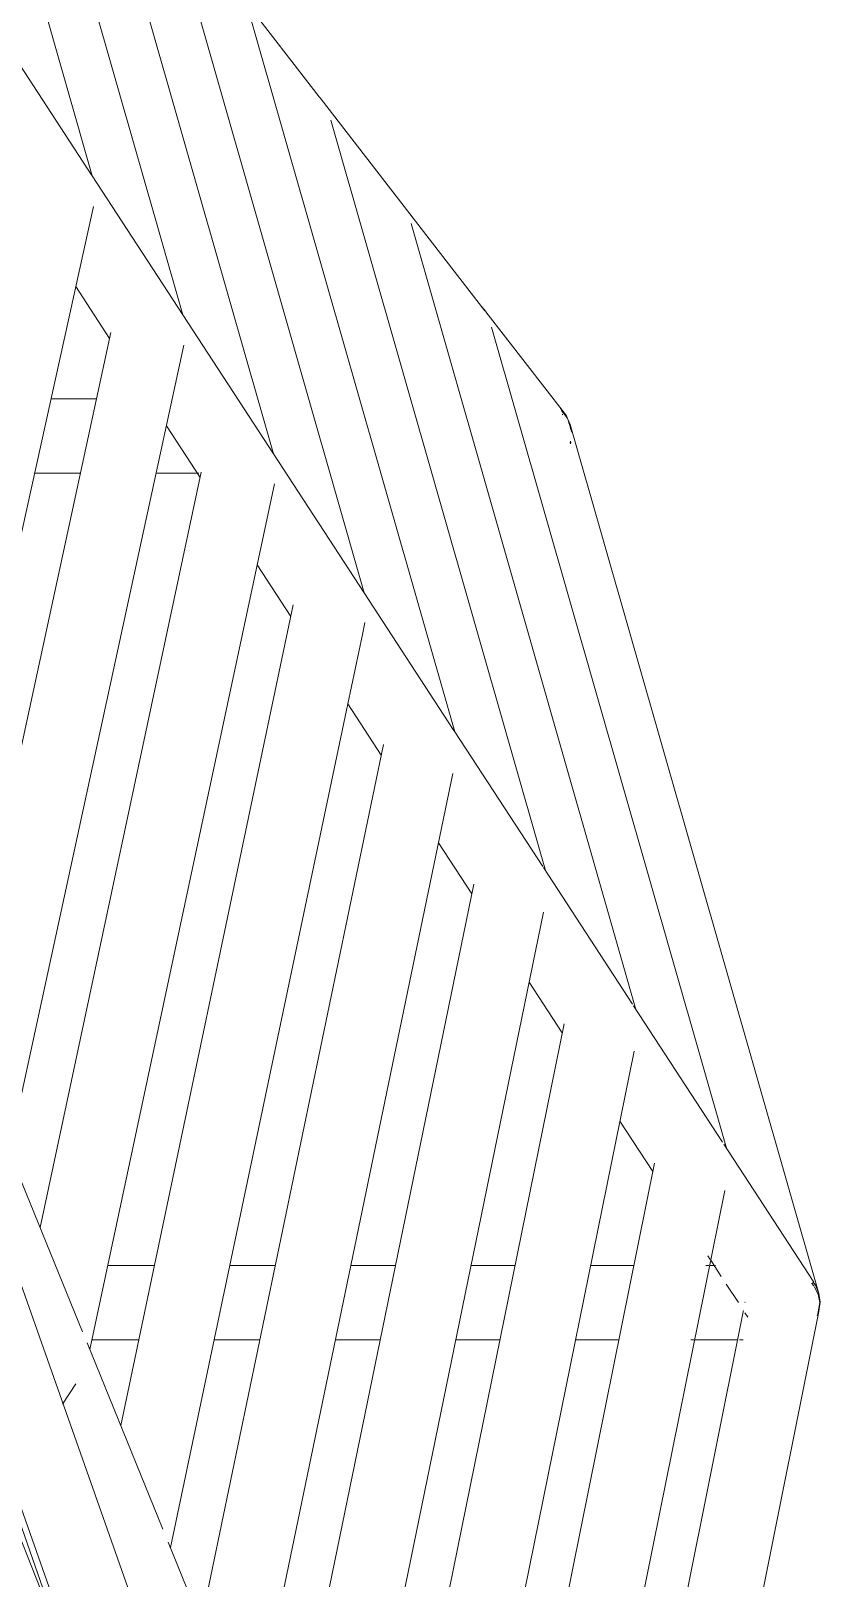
# Model space of a CAD drawing. Header units: millimetres. Extents: x 886808 to 1650903, y -1008069 to 230892.
# Drawn here: x 1050668 to 1050986, y -408578 to -407954 of the extents above; entities that cross this region are included whole.
import ezdxf

# ---------------------------------------------------------------- set-up
doc = ezdxf.new("R2010")
doc.units = ezdxf.units.MM
doc.layers.get('0').update_dxf_attribs({"lineweight": 0})
doc.layers.add('A_Dim', color=8, linetype='Continuous', lineweight=5)

# ---------------------------------------------------------------- blocks, each defined once
blk = doc.blocks.new('A$C14C457CE')
for p, q in [((10021.33, 1470.05), (9953.85, 1705.92)), ((10057.9, 1414), (9987.68, 1659.46)), ((10094.5, 1357.92), (10020.17, 1617.73)), ((10131.08, 1301.86), (10052.65, 1576)), ((10112.93, 1501.85), (10081.37, 1542.68)), ((10167.64, 1245.83), (10085.13, 1534.26)), ((10019.5, 1472.81), (9984.87, 1525.91)), ((10113.06, 1501.75), (10112.93, 1501.85)), ((10113.74, 1500.88), (10113.06, 1501.75)), ((10179.84, 1415.63), (10113.74, 1500.88)), ((10204.2, 1189.82), (10117.6, 1492.5)), ((10021.33, 1470.05), (10019.5, 1472.81)), ((10131.08, 1301.86), (10021.33, 1470.05)), ((9955.37, 1156.52), (10021.8, 1457.69)), ((10240.74, 1133.82), (10150.07, 1450.74)), ((10028.35, 1404.4), (10014.67, 1425.36)), ((10180.14, 1415.27), (10177.7, 1418.18)), ((10180.16, 1415.22), (10180.14, 1415.27)), ((10211.86, 1374.3), (10180.16, 1415.22)), ((10028.87, 1406.79), (9967.94, 1125.59)), ((10277.26, 1077.84), (10182.53, 1409)), ((9987.87, 1076.58), (10058.33, 1401.77)), ((10004.69, 1380.11), (10023.09, 1380.11)), ((10211.86, 1374.3), (10210.27, 1376.15)), ((10210.66, 1375.31), (10210.9, 1375.13)), ((10210.9, 1375.13), (10211.66, 1374.14)), ((10211, 1373.63), (10211.27, 1373.84)), ((10211.66, 1374.14), (10211.86, 1374.3)), ((10211.66, 1374.14), (10212.88, 1372.57)), ((10211.7, 1374.18), (10212.88, 1372.57)), ((10212.71, 1373.23), (10211.86, 1374.3)), ((10213.17, 1372.19), (10212.71, 1373.23)), ((10064.92, 1348.36), (10051.28, 1369.25)), ((10212.88, 1372.57), (10213.17, 1372.19)), ((10213.17, 1372.19), (10214.54, 1368.78)), ((10214.27, 1369.77), (10213.17, 1372.19)), ((10213.56, 1370.82), (10214.28, 1368.97)), ((10214.54, 1368.78), (10214.27, 1369.77)), ((10214.28, 1368.97), (10214.4, 1367.89)), ((10214.54, 1368.78), (10214.77, 1366.61)), ((10314.53, 1019.28), (10214.54, 1368.78)), ((10214.39, 1362.95), (10214.27, 1362.19)), ((10214.49, 1362.59), (10214.36, 1361.87)), ((9998.07, 1350.11), (10016.59, 1350.11)), ((10065.37, 1350.48), (10000.39, 1045.81)), ((10047.13, 1350.11), (10064.38, 1350.11)), ((10064.96, 1348.29), (10064.92, 1348.36)), ((10020.37, 996.66), (10094.85, 1345.84)), ((10101.48, 1292.32), (10087.88, 1313.17)), ((10167.05, 1246.69), (10131.08, 1301.86)), ((10032.84, 965.99), (10102.47, 1297.02)), ((10130.36, 1285.08), (10131.36, 1289.9)), ((10124.47, 1257.1), (10130.36, 1285.08)), ((10052.88, 916.73), (10124.47, 1257.1)), ((10138, 1236.36), (10124.47, 1257.1)), ((10167.64, 1245.83), (10167.05, 1246.69)), ((10203.15, 1191.41), (10167.64, 1245.83)), ((10065.27, 886.25), (10138.9, 1240.68)), ((9885.03, 1232.72), (10010.27, 875.16)), ((9886.79, 1232.72), (10032.78, 818.99)), ((10085.42, 836.69), (10166.93, 1229.03)), ((10174.52, 1180.39), (10161.04, 1201.05)), ((10239.37, 1135.91), (10203.43, 1190.99)), ((10097.71, 806.47), (10175.34, 1184.37)), ((9941.6, 1167.26), (10063.8, 820.94)), ((10117.97, 756.66), (10203.49, 1172.98)), ((10211.05, 1124.42), (10197.71, 1144.86)), ((10275.67, 1080.28), (10239.82, 1135.22)), ((10130.16, 726.67), (10211.79, 1128.06)), ((10150.51, 676.65), (10240.04, 1116.91)), ((10247.58, 1068.44), (10234.31, 1088.77)), ((10017.47, 1003.79), (9986.68, 1079.52)), ((10312.56, 1023.75), (10276.21, 1079.45)), ((10162.62, 646.84), (10248.25, 1071.77)), ((10183.04, 596.63), (10276.58, 1060.84)), ((10027.6, 1030.55), (10046.42, 1030.55)), ((10076.82, 1030.55), (10095.25, 1030.55)), ((10125.62, 1030.55), (10143.75, 1030.55)), ((10174.23, 1030.55), (10191.96, 1030.55)), ((10222.47, 1030.55), (10239.94, 1030.55)), ((10268.94, 1030.55), (10270.22, 1030.55)), ((10270.71, 1032.99), (10269.73, 1034.49)), ((10270.48, 1030.55), (10272.91, 1030.55)), ((10275.17, 1026.16), (10270.91, 1032.69)), ((10312.17, 1023.5), (10311.74, 1023.21)), ((10312.23, 1023.53), (10312.39, 1023.64)), ((10312.25, 1023.83), (10313.17, 1022.64)), ((10282.09, 1015.55), (10277.19, 1023.05)), ((10311.7, 1023.19), (10311.74, 1023.21)), ((10311.74, 1023.21), (10312.59, 1022.27)), ((10312.59, 1022.27), (10312.7, 1022.05)), ((10312.85, 1021.77), (10314.24, 1019.03)), ((10313.17, 1022.64), (10314.53, 1019.28)), ((10314.24, 1019.03), (10314.93, 1015.55)), ((10314.53, 1019.28), (10314.54, 1019.22)), ((10314.54, 1019.22), (10314.93, 1015.55)), ((10315.06, 1015.71), (10314.54, 1019.22)), ((10195.09, 567.01), (10283.99, 1011.9)), ((10214.45, 511.44), (10314.53, 1011.93)), ((10214.62, 511.94), (10314.53, 1011.93)), ((10283.99, 1011.9), (10284.05, 1012.08)), ((10284.12, 1012.43), (10284.05, 1012.08)), ((10284.79, 1015.75), (10284.75, 1015.55)), ((10285.91, 1009.7), (10284.75, 1011.47)), ((10314.59, 1012.08), (10313.89, 1010.38)), ((10314.29, 1011.89), (10314.12, 1011.53)), ((10314.93, 1015.55), (10314.29, 1011.89)), ((10314.57, 1012.12), (10315.06, 1015.71)), ((10314.57, 1012.12), (10314.59, 1012.08)), ((10314.93, 1015.55), (10314.66, 1012.76)), ((10286.05, 1010.41), (10286.04, 1010.43)), ((10049.86, 924.14), (10019.3, 999.3)), ((10021.21, 1000.55), (10040.11, 1000.55)), ((10070.51, 1000.55), (10089.02, 1000.55)), ((10119.39, 1000.55), (10137.58, 1000.55)), ((10168.07, 1000.55), (10185.86, 1000.55)), ((10216.37, 1000.55), (10233.9, 1000.55)), ((10262.9, 1000.55), (10264.18, 1000.55)), ((10264.43, 1000.55), (10281.72, 1000.55)), ((10282.57, 1000.55), (10284.08, 1000.55)), ((10009.37, 974.6), (10014.71, 982.85)), ((10010.27, 875.16), (9984.42, 940.6)), ((10082.26, 844.48), (10051.99, 918.91))]:
    blk.add_line(p, q)

msp = doc.modelspace()

# ---------------------------------------------------------------- block references
at = {"layer": 'A_Dim', "transparency": 33554636}
msp.add_blockref('A$C14C457CE', (1040671.39, -409482.49), dxfattribs=at)

doc.saveas('drawing.dxf')
